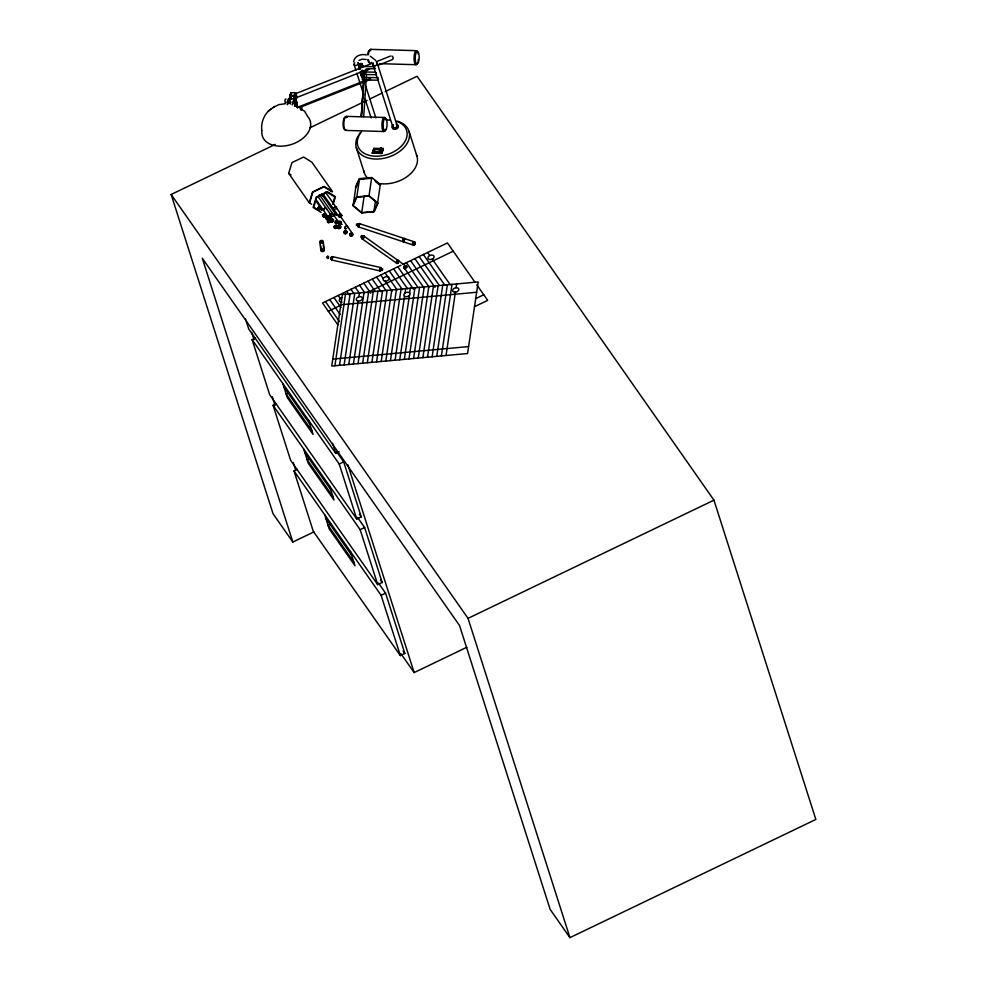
<?xml version="1.0" encoding="UTF-8"?>
<svg xmlns="http://www.w3.org/2000/svg" width="987" height="987" viewBox="0 0 987 987"><rect width="100%" height="100%" fill="white"/><g stroke="black" fill="none" stroke-linecap="round" stroke-linejoin="round"><path stroke-width="1.48" d="M295.964 101.13C294.805 97.762 295.964 104.548 295.631 101.34M363.821 75.888L361.538 76.455L364.006 76.073L362.871 75.876M357.652 224.419C357.516 222.026 355.209 225.961 357.084 225.554M362.254 64.315L359.786 64.291M359.959 64.525L362.069 64.55M360.909 64.55L361.612 63.612L360.44 63.587L361.834 63.736L359.984 63.945M289.561 101.044L289.66 100.341M377.762 78.602L378.033 80.132L378.502 79.552M361.353 76.048L362.34 75.481L361.538 75.863M364.277 72.915L361.341 116.528L364.339 74.284M363.685 116.663L366.522 74.543M361.316 116.491L364.289 72.853L366.054 72.89M361.711 76.172L363.598 76.764L361.538 76.455M361.476 64.76L362.414 64.772L362.673 65.907L361.797 66.561M362.426 236.3C362.155 233.709 359.33 238.175 361.847 237.201M353.716 61.885C354.037 55.815 361.353 53.619 366.411 54.927M327.413 256.373L326.956 257.841L327.783 258.076M361.735 71.459L362.217 70.422M362.34 75.481L361.193 75.555C360.329 73.1 361.847 72.372 362.155 70.287M362.143 75.567L362.056 73.902L360.934 73.68M364.24 70.447L364.351 72.717M358.861 296.779L359.379 292.917M297.223 106.978A2.258 0.753 -89.2 0 0 297.087 106.608L296.89 102.611L295.088 99.613L294.965 102.352L295.89 100.378L297.136 102.623L297.321 106.608A2.258 0.753 -89.2 0 1 297.469 106.991M361.735 76.752L363.598 76.764M378.058 183.594L380.192 185.383L377.552 203.223L373.913 211.502L361.711 212.624L353.136 205.481L355.776 187.641L359.663 179.042L364.141 178.622M353.136 205.481L356.776 197.203L359.428 179.363L371.63 178.24M359.663 179.042L356.06 187.345M334.889 365.758L345.487 294.188M361.711 212.624L364.129 196.277M339.516 365.326L350.114 293.768M377.552 203.223L368.99 196.068L371.63 177.944L368.632 178.215M344.142 364.906L354.74 293.336M348.781 364.474L358.219 301.097A3.183 2.134 -17.7 0 1 357.393 297.482A3.183 2.134 -17.7 0 1 362.402 298A3.183 2.134 -17.7 0 1 358.219 301.097M373.913 211.502L375.455 201.101M353.408 364.055L364.006 292.485M358.034 363.623L368.632 292.053M362.673 363.191L373.271 291.634M367.3 362.772L377.898 291.202M371.926 362.34L382.524 290.783M376.565 361.908L387.163 290.351M381.192 361.489L391.79 289.919M385.831 361.057L396.429 289.499M390.457 360.637L401.055 289.068M395.084 360.206L404.522 296.248M409.593 293.127L410.321 288.216M404.349 359.354L414.947 287.785M408.976 358.923L419.574 287.365M413.615 358.503L424.213 286.933M418.241 358.071L428.839 286.501M422.868 357.639L433.466 286.082M427.507 357.22L438.105 285.65M432.133 356.788L442.731 285.218M436.76 356.356L447.358 284.799M441.399 355.937L451.997 284.367M446.025 355.505L455.402 292.201M456.068 287.735L456.623 283.948M360.415 72.582L360.761 74.469L376.38 74.679L376.121 72.544M399.723 359.774L409.457 295.335M404.991 293.09A3.183 2.134 -17.7 0 1 410.012 293.62A3.183 2.134 -17.7 0 1 405.83 296.705A3.183 2.134 -17.7 0 1 404.991 293.09L405.682 288.636M334.272 226.677L335.728 225.604M339.775 226.566L339.109 225.715L338.023 226.381M366.732 69.658L365.77 69.83L367.769 69.756L365.758 69.83L367.559 70.213L366.967 70.608M296.051 106.448L297.136 102.623L296.297 106.448L294.879 103.783M359.465 69.324L359.317 65.87L360.465 65.821L360.551 64.747L359.601 64.735L359.515 65.808M402.659 240.779L403.041 239.273M374.998 68.559L366.103 69.065M309.239 202.754L288.673 173.391L291.942 162.621L303.552 157.032L311.904 162.226L332.471 191.589L324.118 186.395L312.497 191.984L309.239 202.754L311.633 204.235M309.696 202.532L312.83 192.181L323.995 186.814L332.014 191.799M323.428 210.219L323.859 208.788L325.5 208.158M323.514 210.342L323.946 208.911M328.659 217.683L329.09 216.239L330.645 215.499L331.755 216.19L331.324 217.633L329.769 218.374L328.659 217.683L315.717 199.214M332.705 203.976L334.827 196.993L327.24 192.28L316.704 197.351L313.743 207.122L318.801 210.268M333.1 204.457L335.444 196.697L327.413 191.7L316.247 197.067L313.113 207.43L321.145 212.415M333.1 216.313L333.532 214.882L335.087 214.142L336.283 214.956M332.57 220.483L332.964 219.188L332.668 220.718M338.294 221.68L337.862 223.111L336.308 223.864L335.198 223.161L335.629 221.73L337.184 220.989L338.294 221.68L319.356 194.649M361.958 76.924L363.364 76.949M289.66 97.664L290.832 92.679L295.569 92.741L296.988 97.182L295.89 100.378M291.128 92.864L290.03 96.06L291.042 99.218M287.266 104.597L289.216 98.922A3.01 0.999 -89.2 0 1 290.178 98.132M287.501 104.597L290.104 97.01L289.746 95.875L290.338 96.134M290.375 103.721L288.957 101.056L291.066 94.888L290.56 97.984M291.276 99.218L290.573 97.022L291.301 94.888M295.298 99.268L294.299 96.109L295.569 92.741M295.064 99.268L294.36 97.071L295.458 93.876L296.162 96.072M295.693 93.876L293.447 101.118M292.238 104.671L294.842 97.071L294.471 95.936L289.746 95.875M292.473 104.671L294.422 98.984A3.01 0.999 -89.2 0 1 295.829 98.984A3.01 0.999 -89.2 0 1 295.779 103.253L294.805 106.09M294.57 106.078L295.545 103.24A3.01 0.999 -89.2 0 0 295.594 98.984A3.01 0.999 -89.2 0 0 294.188 98.984L294.422 98.984M372.333 152.96L373.925 148.346L383.388 148.469L381.92 153.441L372.333 152.96L381.92 153.441M372.444 153.306L373.925 148.346M374.122 151.912L374.974 149.432A13.3 8.834 18.9 0 0 381.155 148.099L380.748 151.998L374.122 151.912A13.3 8.834 18.9 0 0 380.303 150.579L381.155 148.099M381.809 153.084L383.388 148.469M361.884 73.692L362.081 72.088M396.996 261L396.342 262.554L397.058 263.492L398.427 262.875M355.431 187.222L359.194 178.659L371.828 177.487L380.686 184.89M362.328 77.628L362.402 79.922L365.35 80.009M337.06 221.89L337.073 221.063M359.206 68.596L360.292 68.189L360.267 65.882L359.317 65.87M369.619 78.911L370.557 79.022L369.644 79.293M335.814 209.318L336.505 208.06M338.615 216.375L339.392 214.969L340.996 214.524L341.81 215.499L341.033 216.893L339.442 217.337L323.107 194.229M327.116 256.854L327.844 256.262M328.708 257.175C328.103 254.473 326.734 260.013 328.511 257.989M366.522 69.682C369.483 69.732 365.153 70.052 366.473 69.583M317.617 208.553L318.357 207.282M317.703 208.788L318.431 207.27L319.911 206.838M319.998 209.145L320.738 207.875L315.667 200.521M339.01 214.808L339.034 215.968M323.255 214.574L323.082 215.61L324.155 215.721M326.278 216.881L326.265 218.053M330.892 219.607L331.299 220.891L332.483 219.583M340.034 222.717L340.046 221.544M271.08 109.026C264.405 113.456 260.889 122.289 261.74 130.087M374.554 66.721L374.628 69.176M322.367 195.796L323.44 194.488M344.734 227.726L345.795 226.418L347.362 226.282L347.868 227.454M349.879 235.066L350.94 233.759L352.507 233.623L353.001 234.795L351.94 236.103L350.373 236.238L349.879 235.066A1.308 0.95 -35 0 1 350.188 233.586A1.308 0.95 -35 0 1 351.791 233.265A1.308 0.95 -35 0 1 351.816 234.647M319.776 241.667L320.701 240.532L322.441 240.483L323.23 241.581L324.316 250.34L323.391 251.475L321.651 251.512L320.861 250.414L319.776 241.667L320.578 242.753M322.305 242.716L323.23 241.581M320.861 250.414L321.787 249.279L323.514 249.242L324.316 250.34M364.487 73.717L364.166 75.592L363.056 76.061M370.396 79.491L300.295 107.287M365.807 69.88L367.769 69.756L366.843 69.658M380.069 270.931L379.798 268.328L380.698 267.526L332.619 256.682L331.718 257.484L332.027 260.062L380.069 270.931L380.957 270.117M359.009 60.441L361.995 59.195L366.239 59.516M273.177 107.509L278.803 104.634L285.157 103.771M268.341 111.05L274.596 106.46M359.243 223.555L357.763 225.986L358.417 226.874L413.861 245.294L414.91 244.529L414.713 241.951L359.243 223.555L359.897 224.444M358.318 224.296L359.256 223.617M358.38 226.899L359.428 226.134M404.349 238.509L402.869 240.939L403.498 241.852L404.534 241.099M404.362 241.038L403.325 241.803L402.659 240.902L403.128 239.212L404.176 238.447L404.966 239.422M414.713 241.951L413.245 244.381L413.861 245.294M366.745 70.558L366.029 70.262L367.559 69.855M366.152 69.892L367.053 69.941M330.164 216.795L328.757 216.646M331.089 219.435L332.051 219.188M339.121 221.569L338.677 223.062M313.878 531.919L292.843 542.036L273.054 513.771L171.146 194.476L275.348 144.386M310.091 127.693L367.053 100.316M369.829 98.984L382.327 92.963M385.115 91.631L417.069 76.27L713.946 500.15L815.854 819.444L569.931 937.65L550.141 909.397L459.56 625.573L202.261 258.212L292.843 542.036M321.12 209.873L322.675 209.133M323.909 208.701L325.303 208.023M321.207 209.997L322.749 209.256M330.448 214.179L331.842 213.513M330.411 214.265L332.039 213.648M333.618 215.006L335.173 214.265M339.318 224.296L340.86 223.555L342.07 224.37M339.405 224.419L340.984 223.728L341.428 222.297L340.305 221.606L338.763 222.346L338.331 223.778L339.442 224.468M401.018 265.256L322.527 302.984L337.912 324.945M403.14 264.232L447.456 242.938L475.043 282.331M336.653 451.836L343.686 461.879L361.23 516.867L356.763 519.014L269.673 394.689L252.129 339.688L255.485 338.085M328.313 311.25L340.749 305.267M367.004 292.658L453.243 251.191M475.438 298.777L483.766 294.78M288.438 393.06L286.205 394.134L311.929 430.875M474.463 306.71L487.677 300.356L476.795 284.824M357.59 517.472L364.635 527.514L382.179 582.503L377.713 584.649L290.622 460.312L273.078 405.324L276.434 403.72M309.387 458.696L307.154 459.769L332.878 496.51M378.539 583.095L385.572 593.15L404.83 653.456L400.352 655.602L313.274 531.277L294.015 470.959L297.371 469.343M245.529 318.998L248.736 329.053L335.814 453.391L339.17 451.775M252.129 339.688L339.22 464.026L343.686 461.879M331.447 523.789L328.091 525.405L353.827 562.134M273.078 405.324L360.156 529.661L364.635 527.514M294.015 470.959L381.105 595.297L385.572 593.15M171.146 194.476L468.035 618.355L713.946 500.15M400.907 653.653L414.158 672.579L466.888 647.238M407.063 266.946L363.635 235.856L361.612 238.04L362.352 238.965M362.389 236.485L363.623 235.918M362.451 238.977L363.685 238.422L362.328 238.965L396.922 263.393L398.292 262.776M398.366 260.383L396.86 260.901L396.206 262.456L396.922 263.393M406.348 266.009L404.325 268.193L405.04 269.13M296.211 93.432L373.308 62.872M376.158 61.737L390.433 56.074M296.433 97.664L369.237 68.794M377.799 65.401L392.073 59.738A2.011 1.875 68.4 0 0 392.493 59.479M298.605 106.892L369.866 78.627M344.907 230.983L345.981 231.094M345.376 232.451L344.451 232.476M364.499 72.828L365.844 72.816M405.089 266.071L404.325 267.884M334.211 207.43L335.654 207.036M335.851 207.184L334.174 207.504L333.483 209.034L334.297 209.997M318.431 207.27L320.109 206.986M318.443 209.589L319.874 209.219M356.776 197.203L368.99 196.068M340.811 304.773L476.659 292.251M332.767 359.095L468.615 346.573M347.276 226.159L345.709 226.294L344.648 227.602L345.24 228.898M345.191 228.713L346.597 228.602M359.441 65.278L360.588 65.327M361.415 65.327L362.562 65.302M361.526 65.833L362.476 65.845M361.723 65.895L362.673 65.907M359.034 66.462L374.665 66.672M359.231 66.524L360.181 66.548M359.367 66.956L360.304 66.968M359.182 67.215L360.132 67.227M359.342 67.56L360.28 67.585M359.169 67.918L360.119 67.93M359.28 69.25L360.218 69.263M363.413 71.002L364.363 71.015M360.329 71.557L361.97 71.632M363.315 71.52L364.45 71.656M360.786 71.952L374.998 72.15M363.376 72.1L364.326 72.113M360.946 72.285L361.896 72.298M363.561 72.31L364.499 72.322M361.094 72.68L362.032 72.693M360.921 72.976L361.871 72.989M361.082 73.285L362.032 73.297M361.106 73.889L362.056 73.902M361.069 74.987L362.217 75.012M362.537 77.455L378.169 77.665M368.2 80.046L378.144 80.181M294.299 96.109L289.956 95.85M289.216 98.922L289.45 98.922A3.01 0.999 -89.2 0 1 290.425 98.145M288.957 101.056L290.141 103.721M374.974 149.432L381.599 149.518M370.656 49.35L416.391 50.67M379.514 63.661L416.107 64.71M346.153 116.367L384.276 117.465M345.869 130.42L383.992 131.518M339.935 214.339L340.626 214.734M324.18 214.13L324.883 214.747M327.82 256.497L327.869 256.854M351.557 233.413L350.397 233.648L350.126 234.857M358.997 68.967L358.602 67.708M370.224 56.173L375.652 60.343M322.218 214.734L323.489 215.474M288.673 173.391L291.066 174.872M325.414 208.035L326.611 208.849M335.099 214.13L336.111 214.747M331.953 213.525L333.15 214.339M300.196 108.212L304.736 111.457L307.29 115.837M374.776 180.572L377.922 183.2M375.8 181.633L377.898 183.385M335.765 207.073L336.678 208.158M288.648 100.156L288.142 101.291M320.022 206.863L320.898 207.986M317.617 208.664L318.32 209.552M317.617 208.664L318.48 209.775M398.217 260.297L399.081 261.308M363.734 235.942L364.376 236.781L363.635 235.856M338.196 295.458L340.429 298.53M290.634 95.64L290.042 94.814L289.524 97.972M427.63 252.462L429.764 255.51M432.281 259.087L450.195 284.675M423.374 254.51L445.051 285.465M419.117 256.558L439.227 285.268M414.861 258.606L434.971 287.316M410.604 260.654L428.963 286.872M406.336 262.702L423.83 287.661M403.831 267.243L417.822 287.217M397.823 266.798L413.565 289.265M393.566 268.846L407.557 288.809M389.31 270.894L402.425 289.61M385.041 272.93L387.805 276.878M325.451 192.132L341.81 215.499M340.416 216.375L352.507 233.623M385.029 281.098A3.183 2.134 -17.7 0 0 389.223 278.013A3.183 2.134 -17.7 0 0 384.202 277.483A3.183 2.134 -17.7 0 0 385.029 281.098L392.049 291.116M321.626 194.032L336.197 214.833M376.528 277.026L386.151 290.758M317.962 196.499L331.755 216.19M372.272 279.074L381.007 291.56M368.015 281.122L375.011 291.116M363.747 283.17L370.742 293.164M359.49 285.218L364.734 292.707M355.234 287.266L359.601 293.509M350.977 289.314L353.593 293.053M346.721 291.362L349.336 295.101M333.939 297.506L340.934 307.488M329.683 299.555L340.17 314.532M325.426 301.59L339.417 321.565M283.935 387.04L309.671 423.781M359.478 514.363L361.23 516.867M304.884 452.675L330.62 489.416M380.427 579.998L382.179 582.503M325.833 518.311L351.557 555.039M403.066 650.951L404.83 653.456M389.236 278.581L397.144 289.944M380.785 274.978L383.252 278.568M380.649 267.551L381.278 268.415M379.44 270.068L379.958 270.87M333.014 257.533L332.434 256.632L331.533 257.447L331.805 260.05M409.062 131.431L416.983 156.267M377.256 63.23L397.07 125.324M373.086 64.945L392.9 127.027M358.367 63.106L359.293 65.993M362.513 76.11L364.363 81.884M365.745 86.214L375.874 117.971M354.086 64.55L355.925 70.324M356.85 73.211L363.759 94.863M365.141 99.194L371.137 117.971M380.303 150.579L380.748 151.998M356.282 147.631L364.215 172.466M468.035 618.355L569.931 937.65M347.856 464.84L414.158 672.579M332.607 443.336L335.814 453.391M339.22 464.026L356.763 519.014M360.156 529.661L377.713 584.649M381.105 595.297L400.352 655.602M308.536 420.228L313.064 434.416L287.34 397.687L282.8 383.499M329.485 485.863L334.013 500.051L308.277 463.322L303.749 449.122M350.434 551.499L354.962 565.687L329.226 528.946L324.698 514.758M251.697 332.323L254.029 339.639M272.239 396.688L275.04 405.472M293.25 462.533L295.594 469.837M360.44 63.587L361.119 64.537M323.255 244.862L323.896 250.093M320.627 245.442L321.281 250.661M416.44 154.749A27.599 18.506 -17.7 0 1 408.297 175.698A27.599 18.506 -17.7 0 1 379.724 183.57M367.583 178.055A27.599 18.506 -17.7 0 1 363.858 170.887M397.662 121.241A27.599 18.506 -17.7 0 1 405.842 145.286A27.599 18.506 -17.7 0 1 370.384 158.488A27.599 18.506 -17.7 0 1 358.084 135.984M359.12 134.318A27.599 18.506 -17.7 0 1 360.341 132.702M396.12 121.154A25.6 17.161 -17.7 0 1 402.93 144.447A25.6 17.161 -17.7 0 1 368.324 155.07A25.6 17.161 -17.7 0 1 361.513 131.777M386.065 120.069A25.6 17.161 -17.7 0 1 390.284 120.093M397.255 125.349A3.01 2.023 -17.7 0 1 397.699 128.063A3.01 2.023 -17.7 0 1 393.813 129.26A3.01 2.023 -17.7 0 1 392.69 126.768M396.28 124.091A3.01 2.023 -17.7 0 1 397.354 126.99A3.01 2.023 -17.7 0 1 392.875 127.965A3.01 2.023 -17.7 0 1 393.344 124.732M396.429 124.757A2.258 1.518 -17.7 0 1 396.638 126.916A2.258 1.518 -17.7 0 1 393.542 127.582A2.258 1.518 -17.7 0 1 393.332 125.435M357.825 62.489A2.258 1.518 -17.7 0 1 357.738 64.71A2.258 1.518 -17.7 0 1 354.629 65.167A2.258 1.518 -17.7 0 1 354.715 62.946M376.615 62.674A2.258 1.518 -17.7 0 1 376.146 65.315A2.258 1.518 -17.7 0 1 372.975 64.562L373.012 64.155A2.258 1.518 -17.7 0 1 373.197 63.736M293.386 95.122A2.011 1.875 68.4 0 1 294.323 98.157A2.011 1.875 68.4 0 1 291.313 98.194A2.011 1.875 68.4 0 1 291.93 95.134M391.876 56.062A2.011 1.875 68.4 0 1 392.826 59.109M296.606 106.596A2.258 0.753 -89.2 0 1 296.754 106.978M296.495 97.269A2.011 0.666 -89.2 0 1 295.495 98.601A2.011 0.666 -89.2 0 1 295.458 95.32A2.011 0.666 -89.2 0 1 296.495 96.232M297.679 108.027A2.011 0.666 -89.2 0 1 298.814 107.127M300.504 109.113A2.011 0.666 -89.2 0 1 301.356 106.633A2.011 0.666 -89.2 0 1 301.615 110.013M300.677 110.013A2.011 0.666 -89.2 0 1 300.566 109.594M288.623 102.981A2.011 0.666 -89.2 0 1 287.834 101.723A2.011 0.666 -89.2 0 1 288.204 99.206A2.011 0.666 -89.2 0 1 289.055 100.02M286.193 101.994A2.011 0.666 -89.2 0 1 285.268 102.734A2.011 0.666 -89.2 0 1 285.058 99.983A2.011 0.666 -89.2 0 1 285.983 99.243M290.931 102.056A2.011 0.666 -89.2 0 1 290.005 102.796A2.011 0.666 -89.2 0 1 289.796 100.045A2.011 0.666 -89.2 0 1 290.721 99.317M294.064 100.106A2.011 0.666 -89.2 0 1 294.817 99.169M307.525 116.355A25.094 16.816 -17.7 0 1 291.177 144.534A25.094 16.816 -17.7 0 1 261.974 130.592M417.711 62.576A7.032 2.196 -88.3 0 1 414.725 63.156A7.032 2.196 -88.3 0 1 414.528 53.767A7.032 2.196 -88.3 0 1 417.476 51.546M417.908 52.632A7.032 2.196 -88.3 0 1 418.229 54.075M418.34 59.393A7.032 2.196 -88.3 0 1 418.081 61.095M371.482 62.391A7.032 2.196 -88.3 0 1 368.533 59.997M368.422 54.68A7.032 2.196 -88.3 0 1 371.223 49.56M367.682 54.828A6.317 1.974 -88.3 0 1 370.656 50.831M369.422 62.65A6.317 1.974 -88.3 0 1 367.781 59.602M385.596 129.371A7.032 2.196 -88.3 0 1 382.475 129.544A7.032 2.196 -88.3 0 1 382.672 119.612A7.032 2.196 -88.3 0 1 385.794 119.439M346.449 130.148A7.032 2.196 -88.3 0 1 343.846 122.598A7.032 2.196 -88.3 0 1 347.239 117.243M346.166 117.848A6.317 1.974 -88.3 0 0 343.081 123.474L343.118 125.102A6.317 1.974 -88.3 0 0 344.932 129.679M327.98 217.559A1.308 0.95 -35 0 1 327.24 218.226M326.092 218.238A1.308 0.95 -35 0 1 327.561 216.252M322.502 195.907A1.431 1.036 -35 0 1 323.736 194.377M322.527 196.055A1.505 1.098 -35 0 1 323.835 194.451M322.663 195.586A1.283 0.938 -35 0 1 323.44 194.624M363.117 238.299A1.431 0.95 -54.8 0 1 361.661 237.793A1.431 0.95 -54.8 0 1 363.068 236.004A1.431 0.95 -54.8 0 1 363.796 237.435M363.278 238.447A1.505 0.999 -54.8 0 1 361.748 237.916A1.505 0.999 -54.8 0 1 363.216 236.041A1.505 0.999 -54.8 0 1 363.993 237.546M362.821 238.348A1.283 0.851 -54.8 0 1 361.797 237.546A1.283 0.851 -54.8 0 1 363.117 236.127A1.283 0.851 -54.8 0 1 363.697 237.423M404.818 268.513A1.308 0.864 -54.8 0 1 405.077 266.959A1.308 0.864 -54.8 0 1 406.459 266.515A1.308 0.864 -54.8 0 1 406.447 268.008M404.016 267.946A1.308 0.864 -54.8 0 1 404.362 266.305A1.308 0.864 -54.8 0 1 405.768 266.058M339.121 216.252A1.308 0.95 -35 0 1 338.96 214.586A1.308 0.95 -35 0 1 340.86 214.611M336.394 226.418A1.308 0.95 -35 0 1 336.073 226.961M334.075 226.998A1.308 0.95 -35 0 1 335.851 225.394M338.319 223.087A1.308 0.95 -35 0 1 338.775 221.557A1.308 0.95 -35 0 1 340.404 221.52A1.308 0.95 -35 0 1 339.947 223.05M328.819 221.532A1.308 0.95 -35 0 1 327.647 221.619M327.252 221.014A1.308 0.95 -35 0 1 329.004 219.583M358.886 226.171A1.431 0.777 -71.7 0 1 357.738 225.986A1.431 0.777 -71.7 0 1 358.404 223.975A1.431 0.777 -71.7 0 1 359.441 224.518M358.91 226.516A1.505 0.827 -71.7 0 1 357.911 225.887A1.505 0.827 -71.7 0 1 358.713 223.938A1.505 0.827 -71.7 0 1 359.724 224.567M358.849 226.072A1.283 0.703 -71.7 0 1 357.825 225.9A1.283 0.703 -71.7 0 1 358.417 224.098A1.283 0.703 -71.7 0 1 359.342 224.58M413.541 244.208A1.308 0.716 -71.7 0 1 412.541 244.196A1.308 0.716 -71.7 0 1 412.85 242.506A1.308 0.716 -71.7 0 1 413.886 242.222M337.085 220.743A1.308 0.95 -35 0 1 337.06 222.211M336.53 222.606A1.308 0.95 -35 0 1 335.37 222.63M335.074 222.248A1.308 0.95 -35 0 1 336.555 220.607M332.064 259.581A1.308 0.642 -77.3 0 1 331.472 258.335A1.308 0.642 -77.3 0 1 332.496 257.113M331.805 259.162A1.382 0.679 -77.3 0 1 330.867 259.223A1.382 0.679 -77.3 0 1 331.064 257.422A1.382 0.679 -77.3 0 1 332.027 257.039M332.064 259.655A1.382 0.679 -77.3 0 1 331.472 258.162A1.382 0.679 -77.3 0 1 332.656 257.175M381.118 270.031A1.431 0.703 -77.3 0 1 379.958 270.253A1.431 0.703 -77.3 0 1 380.513 268.045A1.431 0.703 -77.3 0 1 381.389 268.957A1.283 0.629 -77.3 0 0 380.526 268.168A1.283 0.629 -77.3 0 0 380.02 270.154A1.283 0.629 -77.3 0 0 381.068 269.945M380.883 270.006A1.505 0.74 -77.3 0 1 379.662 270.241A1.505 0.74 -77.3 0 1 380.242 267.921A1.505 0.74 -77.3 0 1 381.167 268.883M320.232 241.901A1.308 0.962 -7.1 0 1 321.898 240.68A1.308 0.962 -7.1 0 1 322.379 242.284M320.368 242.271A1.308 0.962 -7.1 0 1 322.885 242.222M320.504 243.616A1.345 0.987 -7.1 0 1 323.094 243.555M345.721 232.463A1.308 0.95 -35 0 1 344.044 232.426A1.308 0.95 -35 0 1 344.747 230.847A1.308 0.95 -35 0 1 346.301 231.155M332.755 219.731A1.308 0.95 -35 0 1 331.336 221.1A1.308 0.95 -35 0 1 330.435 219.953A1.308 0.95 -35 0 1 332.175 218.978M339.146 227.504A1.308 0.95 -35 0 1 337.653 226.973A1.308 0.95 -35 0 1 338.973 225.529A1.308 0.95 -35 0 1 339.997 226.554M324.501 215.734A1.308 0.95 -35 0 1 322.786 215.622A1.308 0.95 -35 0 1 323.736 214.019A1.308 0.95 -35 0 1 325.118 214.685M330.275 216.943A1.308 0.95 -35 0 1 328.597 216.918A1.308 0.95 -35 0 1 329.3 215.339A1.308 0.95 -35 0 1 330.855 215.647M342.045 302.145A3.183 2.134 -17.7 0 1 339.269 300.48A3.183 2.134 -17.7 0 1 341.897 297.827M381.772 269.624C382.327 273.004 383.474 266.379 381.772 269.624M342.341 294.484L331.743 366.041L467.579 353.519L478.177 281.961L342.341 294.484M327.783 220.767L327.45 222.198L328.634 222.815L330.151 221.989L330.485 220.557L329.3 219.953L327.783 220.767M326.352 217.337L325.907 218.781L327.03 219.472L328.572 218.719L329.004 217.288L327.894 216.597L326.352 217.337M330.953 220.064L330.522 221.507L331.632 222.198L333.187 221.458L333.618 220.015L332.508 219.324L330.953 220.064M334.63 226.479L334.198 227.911L335.321 228.602L336.863 227.861L337.295 226.43L336.185 225.739L334.63 226.479M338.245 226.628L337.813 228.059L338.923 228.75L340.478 228.009L340.91 226.566L339.799 225.875L338.245 226.628M344.537 231.76L344.105 233.191L345.216 233.882L346.77 233.142L347.202 231.711L346.092 231.007L344.537 231.76M356.48 196.956L352.717 205.518L361.575 212.908L374.209 211.749L377.972 203.186L369.113 195.784L356.48 196.956M323.662 214.734L322.835 216.128L323.613 217.115L325.216 216.721L326.031 215.326L325.254 214.327L323.662 214.734M295.952 100.575L295.261 100.921L295.952 100.575M415.256 59.467L415.219 57.838A6.317 1.974 -88.3 0 1 418.155 51.953A6.317 1.974 -88.3 0 1 418.377 62.477A6.317 1.974 -88.3 0 1 415.256 59.467M383.141 126.262L383.104 124.633A6.317 1.974 -88.3 0 1 386.04 118.761A6.317 1.974 -88.3 0 1 386.262 129.285A6.317 1.974 -88.3 0 1 383.141 126.262M327.129 219.114A1.308 0.95 -35 0 0 328.622 217.473A1.308 0.95 -35 0 0 326.623 217.51A1.308 0.95 -35 0 0 327.129 219.114M351.199 236.004A1.308 0.95 -35 0 0 352.581 234.301A1.308 0.95 -35 0 0 350.545 234.474A1.308 0.95 -35 0 0 351.199 236.004M339.923 217.004A1.308 0.95 -35 0 0 341.366 215.351A1.308 0.95 -35 0 0 339.355 215.437A1.308 0.95 -35 0 0 339.923 217.004M335.42 228.244A1.308 0.95 -35 0 0 336.912 226.615A1.308 0.95 -35 0 0 334.914 226.652A1.308 0.95 -35 0 0 335.42 228.244M339.553 224.111A1.308 0.95 -35 0 0 341.033 222.482A1.308 0.95 -35 0 0 339.034 222.519A1.308 0.95 -35 0 0 339.553 224.111M328.72 222.457A1.308 0.95 -35 0 0 330.114 220.767A1.308 0.95 -35 0 0 328.079 220.915A1.308 0.95 -35 0 0 328.72 222.457M414.577 244.554A1.308 0.716 -71.7 0 0 414.787 242.42A1.308 0.716 -71.7 0 0 413.504 243.875A1.308 0.716 -71.7 0 0 414.577 244.554M336.419 223.494A1.308 0.95 -35 0 0 337.912 221.865A1.308 0.95 -35 0 0 335.913 221.902A1.308 0.95 -35 0 0 336.419 223.494M321.861 251.253A1.345 0.987 -7.1 0 0 323.933 250.353A1.345 0.987 -7.1 0 0 321.972 249.526A1.345 0.987 -7.1 0 0 321.861 251.253M345.327 233.524A1.308 0.95 -35 0 0 346.819 231.896A1.308 0.95 -35 0 0 344.821 231.933A1.308 0.95 -35 0 0 345.327 233.524M331.743 221.841A1.308 0.95 -35 0 0 333.236 220.2A1.308 0.95 -35 0 0 331.237 220.237A1.308 0.95 -35 0 0 331.743 221.841M339.034 228.392A1.308 0.95 -35 0 0 340.527 226.763A1.308 0.95 -35 0 0 338.529 226.8A1.308 0.95 -35 0 0 339.034 228.392M324.106 216.795A1.308 0.95 -35 0 0 325.599 215.166A1.308 0.95 -35 0 0 323.6 215.203A1.308 0.95 -35 0 0 324.106 216.795M329.88 218.016A1.308 0.95 -35 0 0 331.361 216.375A1.308 0.95 -35 0 0 329.374 216.412A1.308 0.95 -35 0 0 329.88 218.016M454.612 292.201A3.183 2.134 -17.7 0 0 458.795 289.117A3.183 2.134 -17.7 0 0 453.786 288.586A3.183 2.134 -17.7 0 0 454.612 292.201M429.9 259.532A3.183 2.134 -17.7 0 0 434.083 256.447A3.183 2.134 -17.7 0 0 429.074 255.917A3.183 2.134 -17.7 0 0 429.9 259.532"/></g></svg>
